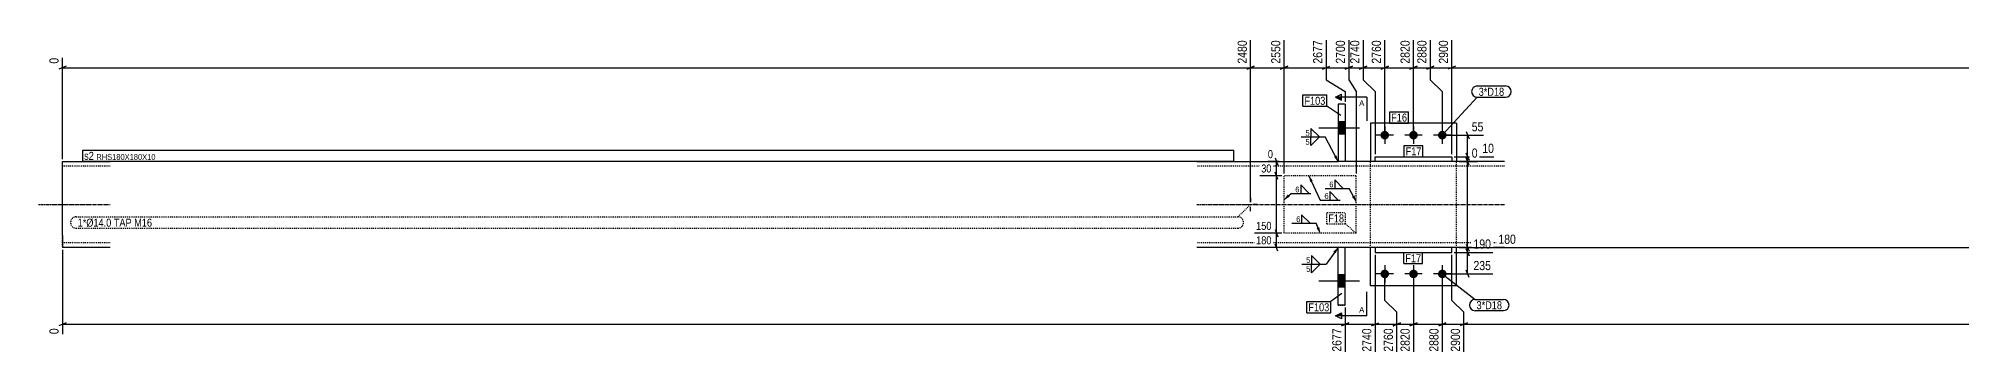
# Model space of a CAD drawing. Header units: millimetres. Extents: x 12 to 53661, y 7 to 1833.
# Drawn here: x 45633 to 49647, y 8 to 667 of the extents above; entities that cross this region are included whole.
import ezdxf

# ---------------------------------------------------------------- set-up
doc = ezdxf.new("R2010")
doc.units = ezdxf.units.MM
doc.linetypes.add('DXK_LINE_DOT2', pattern=[3.9198, 1.9599, -1.9599])
doc.linetypes.add('DXK_LINE_DOT3', pattern=[5.9187, 2.979, -0.9799, 0.9799, -0.9799])
for name, color, linetype in [('MÅLSÆTNING', 7, 'Continuous'), ('STÅL', 7, 'Continuous'), ('TEKST', 7, 'Continuous')]:
    doc.layers.add(name, color=color, linetype=linetype)
doc.styles.add('Arial', font='ARIAL.TTF', dxfattribs={"height": 0.2})
doc.styles.add('Arial Narrow', font='ARIALN.TTF', dxfattribs={"height": 0.2})

msp = doc.modelspace()

# ---------------------------------------------------------------- hatches: boundary and pattern name
at = {"layer": 'STÅL', "linetype": 'Continuous'}
for points in [[(48360.5, 466.6), (48360.5, 492.6), (48345.5, 492.6), (48345.5, 466.6)], [(48360.5, 466.6), (48360.5, 492.6), (48345.5, 492.6), (48345.5, 466.6)], [(48443, 455.7, -1), (48443, 473.7, -1)], [(48503, 455.7, -1), (48503, 473.7, -1)], [(48563, 455.7, -1), (48563, 473.7, -1)], [(48345.5, 172.6), (48345.5, 146.6), (48360.5, 146.6), (48360.5, 172.6)], [(48345.5, 172.6), (48345.5, 146.6), (48360.5, 146.6), (48360.5, 172.6)], [(48443, 165.6, -1), (48443, 183.6, -1)], [(48503, 165.6, -1), (48503, 183.6, -1)], [(48563, 165.6, -1), (48563, 183.6, -1)]]:
    msp.add_hatch(color=96, dxfattribs=at).paths.add_polyline_path(points)
at = {"layer": 'TEKST', "linetype": 'Continuous'}
for color, points in [(30, [(48353, 544.3), (48353, 538.1), (48340.5, 544.3)]), (3, [(48342.5, 422.2), (48345.5, 409.6), (48337, 419.3)]), (3, [(48287.2, 367), (48284.7, 379.7), (48292.8, 369.6)]), (3, [(48379.9, 338.6), (48383, 326.1), (48374.4, 335.7)]), (3, [(48306.4, 272.4), (48308.5, 259.7), (48300.7, 269.9)]), (3, [(48335.6, 221.4), (48345.5, 229.6), (48340.7, 217.7)]), (30, [(48353, 93.4), (48353, 87.2), (48340.5, 87.2)])]:
    msp.add_hatch(color=color, dxfattribs=at).paths.add_polyline_path(points)

# ---------------------------------------------------------------- linework, layer by layer
at = {"layer": 'MÅLSÆTNING', "color": 7, "linetype": 'Continuous'}
for p, q in [((48320.5, 663), (48320.5, 580.7)), ((48368, 663), (48368, 580.7)), ((48398, 663), (48398, 580.7)), ((48443, 469.7), (48443, 663)), ((48443, 469.7), (48443, 663)), ((48503, 469.7), (48503, 663)), ((48538, 663), (48538, 580.7)), ((48583, 424.7), (48583, 663)), ((48583, 424.7), (48583, 663)), ((45690.5, 608.7), (45675.5, 602.7)), ((45683, 414.6), (45683, 626.4)), ((45683, 605.7), (48163, 605.7)), ((48170.5, 608.7), (48155.5, 602.7)), ((48155.5, 602.7), (48170.5, 608.7)), ((48163, 605.7), (48233, 605.7)), ((48240.5, 608.7), (48225.5, 602.7)), ((48225.5, 602.7), (48240.5, 608.7)), ((48313, 602.7), (48328, 608.7)), ((48360.5, 602.7), (48375.5, 608.7)), ((48390.5, 602.7), (48405.5, 608.7)), ((48398, 605.7), (48443, 605.7)), ((48435.5, 602.7), (48450.5, 608.7)), ((48450.5, 608.7), (48435.5, 602.7)), ((48495.5, 602.7), (48510.5, 608.7)), ((48530.5, 602.7), (48545.5, 608.7)), ((48538, 605.7), (48583, 605.7)), ((48590.5, 608.7), (48575.5, 602.7)), ((48590.5, 608.7), (48575.5, 602.7)), ((48583, 605.7), (52294.4, 605.7)), ((48320.5, 580.7), (48360.5, 555.7)), ((48320.5, 580.7), (48360.5, 555.7)), ((48368, 580.7), (48383, 555.7)), ((48368, 580.7), (48383, 555.7)), ((48398, 580.7), (48423, 555.7)), ((48398, 580.7), (48423, 555.7)), ((48538, 580.7), (48563, 555.7)), ((48538, 580.7), (48563, 555.7)), ((48360.5, 555.7), (48360.5, 534.6)), ((48360.5, 555.7), (48360.5, 534.6)), ((48383, 555.7), (48383, 384.7)), ((48383, 555.7), (48383, 384.7)), ((48423, 555.7), (48423, 424.7)), ((48423, 555.7), (48423, 424.7)), ((48563, 555.7), (48563, 469.7)), ((48563, 555.7), (48563, 469.7)), ((48568, 464.7), (48648.9, 464.7)), ((48613, 472.2), (48619, 457.2)), ((48616, 419.7), (48616, 464.7)), ((48222.5, 409.7), (48199, 409.7)), ((48214.1, 417.2), (48220.1, 402.2)), ((48217.1, 379.7), (48217.1, 409.7)), ((48588, 419.7), (48670.9, 419.7)), ((48588, 419.7), (48670.9, 419.7)), ((48598, 409.7), (48636.7, 409.7)), ((48619, 412.2), (48613, 427.2)), ((48613, 427.2), (48619, 412.2)), ((48619, 402.2), (48613, 417.2)), ((48619, 402.2), (48613, 417.2)), ((48616, 409.7), (48616, 419.7)), ((48228, 379.7), (48181.9, 379.7)), ((48228, 379.7), (48181.9, 379.7)), ((48220.1, 372.2), (48214.1, 387.2)), ((48220.1, 372.2), (48214.1, 387.2)), ((48217.1, 259.7), (48217.1, 379.7)), ((48228, 259.7), (48171.3, 259.7)), ((48228, 259.7), (48171.3, 259.7)), ((48214.1, 267.2), (48220.1, 252.2)), ((48214.1, 267.2), (48220.1, 252.2)), ((48217.1, 229.6), (48217.1, 259.7)), ((45683, 224.6), (45683, 48.6)), ((48228, 229.6), (48171.3, 229.6)), ((48220.1, 222.1), (48214.1, 237.1)), ((48423, 214.6), (48423, 12)), ((48583, 119.3), (48583, 214.6)), ((48583, 119.3), (48583, 214.6)), ((48588, 219.6), (48668.3, 219.6)), ((48598, 229.6), (50752.8, 229.6)), ((48613, 237.1), (48619, 222.1)), ((48619, 212.1), (48613, 227.1)), ((48613, 227.1), (48619, 212.1)), ((48616, 219.6), (48616, 229.6)), ((48616, 174.6), (48616, 219.6)), ((48443, 119.3), (48443, 169.6)), ((48443, 119.3), (48443, 169.6)), ((48503, 169.6), (48503, 12)), ((48503, 169.6), (48503, 12)), ((48563, 169.6), (48563, 12)), ((48568, 174.6), (48668.3, 174.6)), ((48619, 167.1), (48613, 182.1)), ((48360.5, 104.6), (48360.5, 12)), ((48360.5, 104.6), (48360.5, 12)), ((48468, 94.3), (48443, 119.3)), ((48468, 94.3), (48443, 119.3)), ((48468, 12), (48468, 94.3)), ((48608, 94.3), (48583, 119.3)), ((48608, 94.3), (48583, 119.3)), ((48608, 12), (48608, 94.3)), ((48608, 12), (48608, 94.3)), ((45690.5, 72.3), (45675.5, 66.3)), ((45683, 69.3), (48360.5, 69.3)), ((48368, 72.3), (48353, 66.3)), ((48353, 66.3), (48368, 72.3)), ((48415.5, 66.3), (48430.5, 72.3)), ((48423, 69.3), (48468, 69.3)), ((48475.5, 72.3), (48460.5, 66.3)), ((48495.5, 66.3), (48510.5, 72.3)), ((48510.5, 72.3), (48495.5, 66.3)), ((48555.5, 66.3), (48570.5, 72.3)), ((48563, 69.3), (48608, 69.3)), ((48615.5, 72.3), (48600.5, 66.3)), ((48615.5, 72.3), (48600.5, 66.3)), ((48608, 69.3), (50848, 69.3))]:
    msp.add_line(p, q, dxfattribs=at)
at = {"layer": 'STÅL', "color": 2, "linetype": 'Continuous'}
for p, q in [((48345.5, 529.6), (48345.5, 409.6)), ((48360.5, 529.6), (48345.5, 529.6)), ((48360.5, 529.6), (48360.5, 409.6)), ((48413, 489.7), (48413, 409.6)), ((48593, 489.7), (48413, 489.7)), ((48593, 489.7), (48593, 409.6)), ((45683, 254.6), (45683, 409.6)), ((45683, 409.6), (45783, 409.6)), ((48051, 409.6), (48345.5, 409.6)), ((48360.5, 409.6), (48345.5, 409.6)), ((48693, 409.6), (48360.5, 409.6)), ((48423, 409.7), (48423, 419.7)), ((48423, 419.7), (48583, 419.7)), ((48583, 419.7), (48583, 409.7)), ((45683, 254.6), (45683, 229.6)), ((45783, 229.6), (45683, 229.6)), ((48345.5, 229.6), (48051, 229.6)), ((48360.5, 229.6), (48345.5, 229.6)), ((48345.5, 109.6), (48345.5, 229.6)), ((48360.5, 109.6), (48360.5, 229.6)), ((48693, 229.6), (48360.5, 229.6)), ((48413, 149.7), (48413, 229.6)), ((48423, 229.6), (48423, 219.6)), ((48423, 219.6), (48583, 219.6)), ((48583, 219.6), (48583, 229.6)), ((48593, 149.7), (48593, 229.6)), ((48593, 149.7), (48413, 149.7)), ((48360.5, 109.6), (48345.5, 109.6))]:
    msp.add_line(p, q, dxfattribs=at)
at = {"layer": 'STÅL', "color": 7, "linetype": 'DXK_LINE_DOT2'}
for p, q in [((48360.5, 529.6), (48345.5, 529.6)), ((48360.5, 409.6), (48345.5, 409.6)), ((48413, 229.6), (48413, 409.6)), ((48583, 409.7), (48423, 409.7)), ((48593, 229.6), (48593, 409.6)), ((45783, 399.6), (45683, 399.6)), ((48693, 399.6), (48051, 399.6)), ((48383, 379.7), (48233, 379.7)), ((48233, 259.7), (48233, 379.7)), ((48383, 259.7), (48383, 379.7)), ((45683, 231.6), (45683, 254.6)), ((48383, 259.7), (48233, 259.7)), ((45783, 239.6), (45683, 239.6)), ((48693, 239.6), (48051, 239.6)), ((48693, 229.6), (48345.5, 229.6)), ((48583, 229.6), (48423, 229.6)), ((48345.5, 109.6), (48360.5, 109.6))]:
    msp.add_line(p, q, dxfattribs=at)
at = {"layer": 'STÅL', "color": 96, "linetype": 'Continuous'}
for p, q in [((48360.5, 492.6), (48345.5, 492.6)), ((48360.5, 492.6), (48345.5, 492.6)), ((48443, 482.7), (48443, 446.7)), ((48503, 482.7), (48503, 446.7)), ((48563, 482.7), (48563, 446.7)), ((48390.5, 479.6), (48305.5, 479.6)), ((48390.5, 479.6), (48305.5, 479.6)), ((48360.5, 466.6), (48345.5, 466.6)), ((48360.5, 466.6), (48345.5, 466.6)), ((48461, 464.7), (48425, 464.7)), ((48521, 464.7), (48485, 464.7)), ((48581, 464.7), (48545, 464.7)), ((48163, 333.6), (48163, 324.3)), ((48149, 319.6), (48158.3, 319.6)), ((48163, 305.6), (48163, 315)), ((48177, 319.6), (48167.7, 319.6)), ((48360.5, 172.6), (48345.5, 172.6)), ((48360.5, 172.6), (48345.5, 172.6)), ((48461, 174.6), (48425, 174.6)), ((48443, 192.6), (48443, 156.6)), ((48521, 174.6), (48485, 174.6)), ((48503, 192.6), (48503, 156.6)), ((48581, 174.6), (48545, 174.6)), ((48563, 192.6), (48563, 156.6)), ((48390.5, 159.6), (48305.5, 159.6)), ((48390.5, 159.6), (48305.5, 159.6)), ((48360.5, 146.6), (48345.5, 146.6)), ((48360.5, 146.6), (48345.5, 146.6))]:
    msp.add_line(p, q, dxfattribs=at)
at = {"layer": 'STÅL', "color": 7, "linetype": 'DXK_LINE_DOT3'}
for p, q in [((45633, 319.6), (45783, 319.6)), ((48051, 319.6), (48693, 319.6))]:
    msp.add_line(p, q, dxfattribs=at)
at = {"layer": 'TEKST', "color": 30, "linetype": 'Continuous'}
for p, q in [((48340.5, 544.3), (48353, 550.6)), ((48340.5, 544.3), (48353, 538.1)), ((48353, 538.1), (48353, 550.6)), ((48340.5, 87.2), (48353, 93.4))]:
    msp.add_line(p, q, dxfattribs=at)
at = {"layer": 'TEKST', "color": 3, "linetype": 'Continuous'}
for p, q in [((48345.5, 409.6), (48318.9, 461)), ((48383, 326.1), (48368.7, 353.2)), ((48308.5, 259.7), (48299.5, 280.5)), ((48345.5, 229.6), (48320.4, 195))]:
    msp.add_line(p, q, dxfattribs=at)

# ---------------------------------------------------------------- wipeouts: each hides what was drawn before it
at = {"color": 0}
for points in [[(48692.2, 547), (48692.2, 564.5), (48639, 564.5), (48639, 547)], [(48133.4, 273.4), (48133.4, 290.9), (45714.8, 290.9), (45714.8, 273.4)], [(48266.7, 282), (48266.7, 296.5), (48257.1, 296.5), (48257.1, 282)], [(48687.7, 100.8), (48687.7, 118.3), (48634.5, 118.3), (48634.5, 100.8)]]:
    msp.add_wipeout(points, dxfattribs=at).dxf.layer = 'TEKST'
at = {"color": 0, "linetype": 'Continuous'}
msp.add_wipeout([(48400.5, 93.4), (48400.5, 105.9), (48389.4, 105.9), (48389.4, 93.4)], dxfattribs=at).dxf.layer = 'TEKST'

# ---------------------------------------------------------------- next in the draw order: linework, layer by layer
at = {"layer": 'TEKST', "color": 3, "linetype": 'Continuous'}
for p, q in [((48287.1, 280.5), (48269.3, 298.4)), ((48269.3, 298.4), (48269.3, 280.5)), ((48249.3, 280.5), (48299.5, 280.5)), ((48269.3, 280.5), (48287.1, 280.5))]:
    msp.add_line(p, q, dxfattribs=at)
at = {"layer": 'TEKST', "color": 7, "linetype": 'Continuous'}
for q in [(48405.5, 137.2), (48340.5, 87.2)]:
    msp.add_line((48405.5, 87.2), q, dxfattribs=at)

# ---------------------------------------------------------------- next in the draw order: texts
at = {"layer": 'TEKST', "color": 3, "style": 'Arial Narrow'}
msp.add_text('6', height=11.9, dxfattribs=at).set_placement((48258.1, 283))
at = {"layer": 'TEKST', "color": 3, "linetype": 'Continuous', "style": 'Arial'}
msp.add_text('A', height=11.9, dxfattribs=at).set_placement((48389.4, 93.4))

# ---------------------------------------------------------------- next in the draw order: wipeouts: each hides what was drawn before it
at = {"color": 0, "linetype": 'Continuous'}
for points, layer in [([(48579, 667), (48551, 667), (48551, 610.2), (48579, 610.2)], 'MÅLSÆTNING'), ([(45679, 630.4), (45651, 630.4), (45651, 610.2), (45679, 610.2)], 'MÅLSÆTNING'), ([(48652.9, 468.7), (48652.9, 496.7), (48620.5, 496.7), (48620.5, 468.7)], 'MÅLSÆTNING'), ([(48213.1, 413.2), (48213.1, 437.7), (48195.5, 437.7), (48195.5, 413.2)], 'MÅLSÆTNING'), ([(48209.9, 263.2), (48209.9, 287.7), (48171, 287.7), (48171, 263.2)], 'MÅLSÆTNING'), ([(50753.2, 233.6), (50753.2, 261.6), (48676.1, 261.6), (48676.1, 233.6)], 'MÅLSÆTNING'), ([(45679, 64.7), (45651, 64.7), (45651, 44.6), (45679, 44.6)], 'MÅLSÆTNING'), ([(48464, 64.7), (48436, 64.7), (48436, 8), (48464, 8)], 'MÅLSÆTNING'), ([(48604, 64.7), (48576, 64.7), (48576, 8), (48604, 8)], 'MÅLSÆTNING'), ([(48400.5, 525.6), (48400.5, 538.1), (48389.4, 538.1), (48389.4, 525.6)], 'TEKST')]:
    msp.add_wipeout(points, dxfattribs=at).dxf.layer = layer
at = {"color": 0}
for points in [[(48692.2, 547), (48692.2, 564.5), (48639, 564.5), (48639, 547)], [(48319, 528.2), (48319, 545.7), (48275.3, 545.7), (48275.3, 528.2)], [(48286.2, 462.5), (48286.2, 477), (48276.5, 477), (48276.5, 462.5)], [(45748.6, 413.1), (45748.6, 430.6), (45728.3, 430.6), (45728.3, 413.1)], [(48519.5, 422.6), (48519.5, 440.1), (48486.5, 440.1), (48486.5, 422.6)], [(48325.6, 330.6), (48325.6, 345.1), (48316, 345.1), (48316, 330.6)], [(48133.4, 273.4), (48133.4, 290.9), (45714.8, 290.9), (45714.8, 273.4)], [(48358, 282.3), (48358, 299.8), (48325, 299.8), (48325, 282.3)], [(48287.6, 196.5), (48287.6, 211), (48278, 211), (48278, 196.5)], [(48519, 199.1), (48519, 216.6), (48485.9, 216.6), (48485.9, 199.1)], [(48687.7, 100.8), (48687.7, 118.3), (48634.5, 118.3), (48634.5, 100.8)]]:
    msp.add_wipeout(points, dxfattribs=at).dxf.layer = 'TEKST'

# ---------------------------------------------------------------- next in the draw order: linework, layer by layer
at = {"layer": 'MÅLSÆTNING', "color": 7, "linetype": 'Continuous'}
for p, q in [((48233, 384.7), (48233, 663)), ((48233, 384.7), (48233, 663)), ((48538, 663), (48538, 580.7)), ((48503, 605.7), (48538, 605.7)), ((48545.5, 608.7), (48530.5, 602.7)), ((48423, 214.6), (48423, 12)), ((48588, 219.6), (48668.3, 219.6)), ((48563, 169.6), (48563, 12)), ((48468, 12), (48468, 94.3)), ((48360.5, 69.3), (48423, 69.3)), ((48415.5, 66.3), (48430.5, 72.3)), ((48460.5, 66.3), (48475.5, 72.3)), ((48468, 69.3), (48503, 69.3)), ((48503, 69.3), (48563, 69.3)), ((48570.5, 72.3), (48555.5, 66.3))]:
    msp.add_line(p, q, dxfattribs=at)
at = {"layer": 'TEKST', "color": 7, "linetype": 'Continuous'}
for p, q in [((48636, 567.5), (48695.2, 567.5)), ((48405.5, 544.3), (48340.5, 544.3)), ((48405.5, 544.3), (48405.5, 494.3)), ((48636, 544), (48695.2, 544)), ((48631.5, 121.3), (48690.7, 121.3)), ((48631.5, 97.8), (48690.7, 97.8))]:
    msp.add_line(p, q, dxfattribs=at)
at = {"layer": 'TEKST', "color": 3, "linetype": 'Continuous'}
for p, q in [((48306.6, 461), (48288.7, 478.9)), ((48288.7, 478.9), (48288.7, 461)), ((48288.7, 461), (48306.6, 461)), ((48284.7, 379.7), (48308.2, 329.1)), ((48308.2, 329.1), (48349.6, 329.1)), ((48346, 329.1), (48328.2, 346.9)), ((48328.2, 346.9), (48328.2, 329.1)), ((48328.2, 329.1), (48346, 329.1)), ((48308, 195), (48290.2, 212.9)), ((48290.2, 212.9), (48290.2, 195)), ((48290.2, 195), (48308, 195))]:
    msp.add_line(p, q, dxfattribs=at)
at = {"layer": 'TEKST', "color": 7, "linetype": 'DXK_LINE_DOT2'}
for p, q in [((45711.8, 293.9), (48136.4, 293.9)), ((48163, 319.6), (48136.4, 293.9)), ((45711.8, 270.4), (48136.4, 270.4))]:
    msp.add_line(p, q, dxfattribs=at)
at = {"layer": 'TEKST', "color": 7, "linetype": 'Continuous'}
for centre, radius, start, end in [((48636, 555.8), 11.7, 90, 270), ((48695.2, 555.8), 11.7, 270, 90), ((48631.5, 109.5), 11.8, 90, 270), ((48690.7, 109.5), 11.7, 270, 90)]:
    msp.add_arc(centre, radius, start, end, dxfattribs=at)
at = {"layer": 'TEKST', "color": 7, "linetype": 'DXK_LINE_DOT2'}
for centre, start, end in [((45711.8, 282.1), 90, 270), ((48136.4, 282.1), 270, 90)]:
    msp.add_arc(centre, 11.8, start, end, dxfattribs=at)

# ---------------------------------------------------------------- next in the draw order: texts
at = {"layer": 'MÅLSÆTNING', "color": 3, "linetype": 'Continuous', "style": 'Arial Narrow'}
for s, height, p in [('2900', 19.09, (48575, 614.2)), ('0', 19.1, (45675, 614.2)), ('0', 19.1, (45675, 48.6)), ('2760', 19.09, (48460, 12)), ('2900', 19.09, (48600, 12))]:
    msp.add_text(s, height=height, rotation=90.0002, dxfattribs=at).set_placement(p)
for s, height, p in [('55', 19.09, (48624.5, 472.7)), ('0', 16.7, (48199, 416.7)), ('180', 19.09, (48680.1, 237.6))]:
    msp.add_text(s, height=height, dxfattribs=at).set_placement(p)
at = {"layer": 'TEKST', "color": 3, "style": 'Arial Narrow'}
for s, height, p in [('3*D18', 16.7, (48639, 547)), ('6', 11.9, (48317, 331.6)), ('1*Ø14.0 TAP M16', 16.702, (45714.8, 273.4)), ('3*D18', 16.7, (48634.5, 100.8))]:
    msp.add_text(s, height=height, dxfattribs=at).set_placement(p)
at = {"layer": 'TEKST', "color": 3, "linetype": 'Continuous', "style": 'Arial'}
msp.add_text('A', height=11.9, dxfattribs=at).set_placement((48389.4, 525.6))

# ---------------------------------------------------------------- next in the draw order: wipeouts: each hides what was drawn before it
at = {"color": 0, "linetype": 'Continuous'}
for points in [[(48674.9, 423.7), (48674.9, 451.7), (48642.5, 451.7), (48642.5, 423.7)], [(48209.9, 233.1), (48209.9, 257.6), (48171, 257.6), (48171, 233.1)]]:
    msp.add_wipeout(points, dxfattribs=at).dxf.layer = 'MÅLSÆTNING'
at = {"color": 0}
for points in [[(48319, 528.2), (48319, 545.7), (48275.3, 545.7), (48275.3, 528.2)], [(45748.6, 413.1), (45748.6, 430.6), (45728.3, 430.6), (45728.3, 413.1)], [(48519.5, 422.6), (48519.5, 440.1), (48486.5, 440.1), (48486.5, 422.6)], [(48358, 282.3), (48358, 299.8), (48325, 299.8), (48325, 282.3)], [(48519, 199.1), (48519, 216.6), (48485.9, 216.6), (48485.9, 199.1)]]:
    msp.add_wipeout(points, dxfattribs=at).dxf.layer = 'TEKST'

# ---------------------------------------------------------------- next in the draw order: linework, layer by layer
at = {"layer": 'MÅLSÆTNING', "color": 7, "linetype": 'Continuous'}
msp.add_line((48598, 409.7), (48636.7, 409.7), dxfattribs=at)
at = {"layer": 'TEKST', "color": 7, "linetype": 'Continuous'}
for p, q in [((48272.3, 548.7), (48322, 548.7)), ((48272.3, 525.2), (48272.3, 548.7)), ((48272.3, 525.2), (48322, 525.2)), ((48322, 525.2), (48322, 548.7)), ((48351.4, 505.8), (48322, 525.2)), ((48563, 464.7), (48636, 544)), ((48483.5, 443.1), (48522.5, 443.1)), ((48483.5, 419.6), (48483.5, 443.1)), ((48522.5, 419.6), (48522.5, 443.1)), ((45725.3, 410.1), (45725.3, 433.6)), ((48483.5, 419.6), (48522.5, 419.6)), ((48482.9, 219.6), (48522, 219.6)), ((48482.9, 196.1), (48482.9, 219.6)), ((48522, 196.1), (48522, 219.6)), ((48482.9, 196.1), (48522, 196.1))]:
    msp.add_line(p, q, dxfattribs=at)
at = {"layer": 'TEKST', "color": 7, "linetype": 'DXK_LINE_DOT2'}
for p, q in [((48322, 302.8), (48361, 302.8)), ((48322, 279.3), (48322, 302.8)), ((48361, 279.3), (48361, 302.8)), ((48322, 279.3), (48361, 279.3)), ((48383, 259.7), (48361, 279.3))]:
    msp.add_line(p, q, dxfattribs=at)

# ---------------------------------------------------------------- next in the draw order: texts
at = {"layer": 'MÅLSÆTNING', "color": 3, "linetype": 'Continuous', "style": 'Arial Narrow'}
for s, height, p in [('10', 19.09, (48646.5, 427.7)), ('150', 16.7, (48174.5, 266.7)), ('180', 16.7, (48174.5, 236.6))]:
    msp.add_text(s, height=height, dxfattribs=at).set_placement(p)
at = {"layer": 'TEKST', "color": 3, "style": 'Arial Narrow'}
for s, p in [('F103', (48275.3, 528.2)), ('F17', (48486.5, 422.6)), ('F18', (48325, 282.3)), ('F17', (48485.9, 199.1))]:
    msp.add_text(s, height=16.7, dxfattribs=at).set_placement(p)

# ---------------------------------------------------------------- next in the draw order: wipeouts: each hides what was drawn before it
at = {"color": 0, "linetype": 'Continuous'}
for points, layer in [([(48534, 667), (48506, 667), (48506, 610.2), (48534, 610.2)], 'MÅLSÆTNING'), ([(48209.9, 383.2), (48209.9, 407.7), (48181.6, 407.7), (48181.6, 383.2)], 'MÅLSÆTNING'), ([(48668.7, 223.6), (48668.7, 251.6), (48624.1, 251.6), (48624.1, 223.6)], 'MÅLSÆTNING'), ([(48356.5, 64.7), (48328.5, 64.7), (48328.5, 8), (48356.5, 8)], 'MÅLSÆTNING'), ([(48419, 64.7), (48391, 64.7), (48391, 8), (48419, 8)], 'MÅLSÆTNING'), ([(48499, 64.7), (48471, 64.7), (48471, 8), (48499, 8)], 'MÅLSÆTNING'), ([(48559, 64.7), (48531, 64.7), (48531, 8), (48559, 8)], 'MÅLSÆTNING'), ([(48286.2, 443.8), (48286.2, 458.3), (48276.5, 458.3), (48276.5, 443.8)], 'TEKST'), ([(48287.6, 177.8), (48287.6, 192.3), (48278, 192.3), (48278, 177.8)], 'TEKST')]:
    msp.add_wipeout(points, dxfattribs=at).dxf.layer = layer
at = {"color": 0}
for points in [[(48125, 413.1), (48125, 425.6), (45753.8, 425.6), (45753.8, 413.1)], [(48335.9, 354.7), (48335.9, 369.2), (48326.3, 369.2), (48326.3, 354.7)], [(48264.9, 344.1), (48264.9, 358.6), (48255.3, 358.6), (48255.3, 344.1)]]:
    msp.add_wipeout(points, dxfattribs=at).dxf.layer = 'TEKST'

# ---------------------------------------------------------------- next in the draw order: hatches: boundary and pattern name
at = {"layer": 'TEKST', "linetype": 'Continuous'}
msp.add_hatch(color=3, dxfattribs=at).paths.add_polyline_path([(48244.5, 335.9), (48233, 330.1), (48240.4, 340.6)])

# ---------------------------------------------------------------- next in the draw order: linework, layer by layer
at = {"layer": 'MÅLSÆTNING', "color": 7, "linetype": 'Continuous'}
for p, q in [((48163, 324.6), (48163, 663)), ((48163, 324.6), (48163, 663)), ((48503, 469.7), (48503, 663)), ((48443, 605.7), (48503, 605.7)), ((48510.5, 608.7), (48495.5, 602.7)), ((48616, 229.6), (48616, 409.7)), ((48598, 229.6), (50752.8, 229.6))]:
    msp.add_line(p, q, dxfattribs=at)
at = {"layer": 'TEKST', "color": 3, "linetype": 'Continuous'}
for p, q in [((48268.8, 461), (48318.9, 461)), ((48288.7, 461), (48306.6, 461)), ((48306.6, 461), (48288.7, 443.2)), ((48288.7, 443.2), (48288.7, 461)), ((48356.3, 353.2), (48338.5, 371)), ((48338.5, 371), (48338.5, 353.2)), ((48233, 330.1), (48247.5, 342.6)), ((48247.5, 342.6), (48288.9, 342.6)), ((48285.3, 342.6), (48267.5, 360.5)), ((48267.5, 360.5), (48267.5, 342.6)), ((48267.5, 342.6), (48285.3, 342.6)), ((48318.5, 353.2), (48368.7, 353.2)), ((48338.5, 353.2), (48356.3, 353.2)), ((48270.2, 195), (48320.4, 195)), ((48290.2, 195), (48308, 195)), ((48308, 195), (48290.2, 177.2)), ((48290.2, 177.2), (48290.2, 195))]:
    msp.add_line(p, q, dxfattribs=at)
at = {"layer": 'TEKST', "color": 30, "linetype": 'Continuous'}
for p, q in [((48353, 80.9), (48340.5, 87.2)), ((48353, 93.4), (48353, 80.9))]:
    msp.add_line(p, q, dxfattribs=at)

# ---------------------------------------------------------------- next in the draw order: texts
at = {"layer": 'MÅLSÆTNING', "color": 3, "linetype": 'Continuous', "style": 'Arial Narrow'}
for s, p in [('2880', (48530, 614.2)), ('2677', (48352.5, 12)), ('2740', (48415, 12)), ('2820', (48495, 12)), ('2880', (48555, 12))]:
    msp.add_text(s, height=19.09, rotation=90.0002, dxfattribs=at).set_placement(p)
for s, height, p in [('30', 16.7, (48185.1, 386.7)), ('190', 19.09, (48628.1, 227.6))]:
    msp.add_text(s, height=height, dxfattribs=at).set_placement(p)
at = {"layer": 'TEKST', "color": 3, "style": 'Arial Narrow'}
for s, p in [('5', (48277.5, 463.5)), ('6', (48327.3, 355.7)), ('6', (48256.3, 345.1)), ('5', (48279, 197.5))]:
    msp.add_text(s, height=11.9, dxfattribs=at).set_placement(p)
at = {"layer": 'TEKST', "color": 3, "linetype": 'Continuous', "style": 'Arial Narrow'}
for p in [(48277.5, 444.8), (48279, 178.8)]:
    msp.add_text('5', height=11.9, dxfattribs=at).set_placement(p)

# ---------------------------------------------------------------- next in the draw order: wipeouts: each hides what was drawn before it
at = {"color": 0, "linetype": 'Continuous'}
msp.add_wipeout([(48668.7, 178.6), (48668.7, 206.6), (48624.1, 206.6), (48624.1, 178.6)], dxfattribs=at).dxf.layer = 'MÅLSÆTNING'
at = {"color": 0}
msp.add_wipeout([(48125, 413.1), (48125, 425.6), (45753.8, 425.6), (45753.8, 413.1)], dxfattribs=at).dxf.layer = 'TEKST'

# ---------------------------------------------------------------- next in the draw order: linework, layer by layer
at = {"layer": 'MÅLSÆTNING', "color": 7, "linetype": 'Continuous'}
msp.add_line((48613, 237.1), (48619, 222.1), dxfattribs=at)
at = {"layer": 'TEKST', "color": 7, "linetype": 'Continuous'}
for p, q in [((45725.3, 433.6), (48128, 433.6)), ((45725.3, 410.1), (48128, 410.1)), ((48128, 410.1), (48128, 433.6)), ((48563, 174.6), (48631.5, 121.3))]:
    msp.add_line(p, q, dxfattribs=at)

# ---------------------------------------------------------------- next in the draw order: texts
at = {"layer": 'MÅLSÆTNING', "color": 3, "linetype": 'Continuous', "style": 'Arial Narrow'}
msp.add_text('235', height=19.09, dxfattribs=at).set_placement((48628.1, 182.6))
at = {"layer": 'TEKST', "color": 3, "style": 'Arial Narrow'}
for s, height, p in [('s2', 16.7, (45728.3, 413.1)), ('RHS180X180X10', 11.93, (45753.8, 413.1))]:
    msp.add_text(s, height=height, dxfattribs=at).set_placement(p)

# ---------------------------------------------------------------- next in the draw order: wipeouts: each hides what was drawn before it
at = {"color": 0, "linetype": 'Continuous'}
for points in [[(48159, 667), (48131, 667), (48131, 610.2), (48159, 610.2)], [(48439, 667), (48411, 667), (48411, 610.2), (48439, 610.2)], [(48499, 667), (48471, 667), (48471, 610.2), (48499, 610.2)], [(48640.7, 413.7), (48640.7, 441.7), (48620.5, 441.7), (48620.5, 413.7)]]:
    msp.add_wipeout(points, dxfattribs=at).dxf.layer = 'MÅLSÆTNING'
at = {"color": 0}
for points in [[(48489.5, 493.1), (48489.5, 510.6), (48456.4, 510.6), (48456.4, 493.1)], [(48327.2, 96.5), (48327.2, 114), (48283.5, 114), (48283.5, 96.5)]]:
    msp.add_wipeout(points, dxfattribs=at).dxf.layer = 'TEKST'

# ---------------------------------------------------------------- next in the draw order: linework, layer by layer
at = {"layer": 'MÅLSÆTNING', "color": 7, "linetype": 'Continuous'}
for p, q in [((48398, 663), (48398, 580.7)), ((48368, 605.7), (48398, 605.7)), ((48405.5, 608.7), (48390.5, 602.7))]:
    msp.add_line(p, q, dxfattribs=at)

# ---------------------------------------------------------------- next in the draw order: texts
at = {"layer": 'MÅLSÆTNING', "color": 3, "linetype": 'Continuous', "style": 'Arial Narrow'}
for s, p in [('2480', (48155, 614.2)), ('2760', (48435, 614.2)), ('2820', (48495, 614.2))]:
    msp.add_text(s, height=19.09, rotation=90.0002, dxfattribs=at).set_placement(p)
msp.add_text('0', height=19.1, dxfattribs=at).set_placement((48624.5, 417.7))

# ---------------------------------------------------------------- next in the draw order: wipeouts: each hides what was drawn before it
at = {"color": 0}
for points in [[(48489.5, 493.1), (48489.5, 510.6), (48456.4, 510.6), (48456.4, 493.1)], [(48327.2, 96.5), (48327.2, 114), (48283.5, 114), (48283.5, 96.5)]]:
    msp.add_wipeout(points, dxfattribs=at).dxf.layer = 'TEKST'

# ---------------------------------------------------------------- next in the draw order: linework, layer by layer
at = {"layer": 'TEKST', "color": 7, "linetype": 'Continuous'}
for p, q in [((48453.4, 513.6), (48492.5, 513.6)), ((48453.4, 490.1), (48453.4, 513.6)), ((48453.4, 490.1), (48492.5, 490.1)), ((48492.5, 490.1), (48492.5, 513.6)), ((48353.1, 134), (48330.2, 117)), ((48280.5, 117), (48330.2, 117)), ((48280.5, 93.5), (48280.5, 117)), ((48280.5, 93.5), (48330.2, 93.5)), ((48330.2, 93.5), (48330.2, 117))]:
    msp.add_line(p, q, dxfattribs=at)

# ---------------------------------------------------------------- next in the draw order: texts
at = {"layer": 'TEKST', "color": 3, "style": 'Arial Narrow'}
for s, p in [('F16', (48456.4, 493.1)), ('F103', (48283.5, 96.5))]:
    msp.add_text(s, height=16.7, dxfattribs=at).set_placement(p)

# ---------------------------------------------------------------- next in the draw order: wipeouts: each hides what was drawn before it
at = {"color": 0, "linetype": 'Continuous'}
msp.add_wipeout([(48394, 667), (48366, 667), (48366, 610.2), (48394, 610.2)], dxfattribs=at).dxf.layer = 'MÅLSÆTNING'

# ---------------------------------------------------------------- next in the draw order: linework, layer by layer
at = {"layer": 'MÅLSÆTNING', "color": 7, "linetype": 'Continuous'}
for p, q in [((48368, 663), (48368, 580.7)), ((48320.5, 605.7), (48368, 605.7)), ((48375.5, 608.7), (48360.5, 602.7))]:
    msp.add_line(p, q, dxfattribs=at)

# ---------------------------------------------------------------- next in the draw order: texts
at = {"layer": 'MÅLSÆTNING', "color": 3, "linetype": 'Continuous', "style": 'Arial Narrow'}
msp.add_text('2740', height=19.09, rotation=90.0002, dxfattribs=at).set_placement((48390, 614.2))

# ---------------------------------------------------------------- next in the draw order: wipeouts: each hides what was drawn before it
at = {"color": 0, "linetype": 'Continuous'}
msp.add_wipeout([(48364, 667), (48336, 667), (48336, 610.2), (48364, 610.2)], dxfattribs=at).dxf.layer = 'MÅLSÆTNING'

# ---------------------------------------------------------------- next in the draw order: linework, layer by layer
at = {"layer": 'MÅLSÆTNING', "color": 7, "linetype": 'Continuous'}
for p, q in [((48320.5, 663), (48320.5, 580.7)), ((48233, 605.7), (48320.5, 605.7)), ((48313, 602.7), (48328, 608.7))]:
    msp.add_line(p, q, dxfattribs=at)

# ---------------------------------------------------------------- next in the draw order: texts
at = {"layer": 'MÅLSÆTNING', "color": 3, "linetype": 'Continuous', "style": 'Arial Narrow'}
msp.add_text('2700', height=19.09, rotation=90.0002, dxfattribs=at).set_placement((48360, 614.2))

# ---------------------------------------------------------------- next in the draw order: wipeouts: each hides what was drawn before it
at = {"color": 0, "linetype": 'Continuous'}
for points in [[(48229, 667), (48201, 667), (48201, 610.2), (48229, 610.2)], [(48316.5, 667), (48288.5, 667), (48288.5, 610.2), (48316.5, 610.2)]]:
    msp.add_wipeout(points, dxfattribs=at).dxf.layer = 'MÅLSÆTNING'

# ---------------------------------------------------------------- next in the draw order: texts
at = {"layer": 'MÅLSÆTNING', "color": 3, "linetype": 'Continuous', "style": 'Arial Narrow'}
for s, p in [('2550', (48225, 614.2)), ('2677', (48312.5, 614.2))]:
    msp.add_text(s, height=19.09, rotation=90.0002, dxfattribs=at).set_placement(p)

doc.saveas('drawing.dxf')
